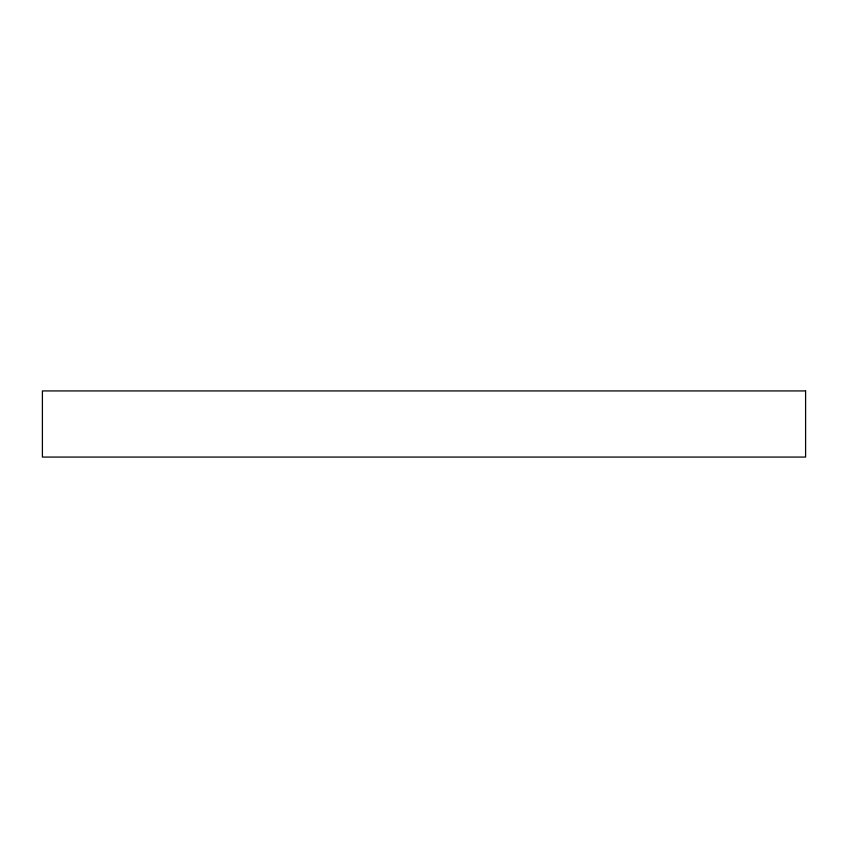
<?xml version="1.0" encoding="UTF-8"?>
<svg xmlns="http://www.w3.org/2000/svg" width="848" height="848" viewBox="0 0 848 848"><rect width="100%" height="100%" fill="white"/><g stroke="black" fill="none" stroke-linecap="round" stroke-linejoin="round"><path stroke-width="1.27" d="M805.6 390.928L42.4 390.928L42.4 457.072L805.6 457.072L805.6 390.928"/></g></svg>
